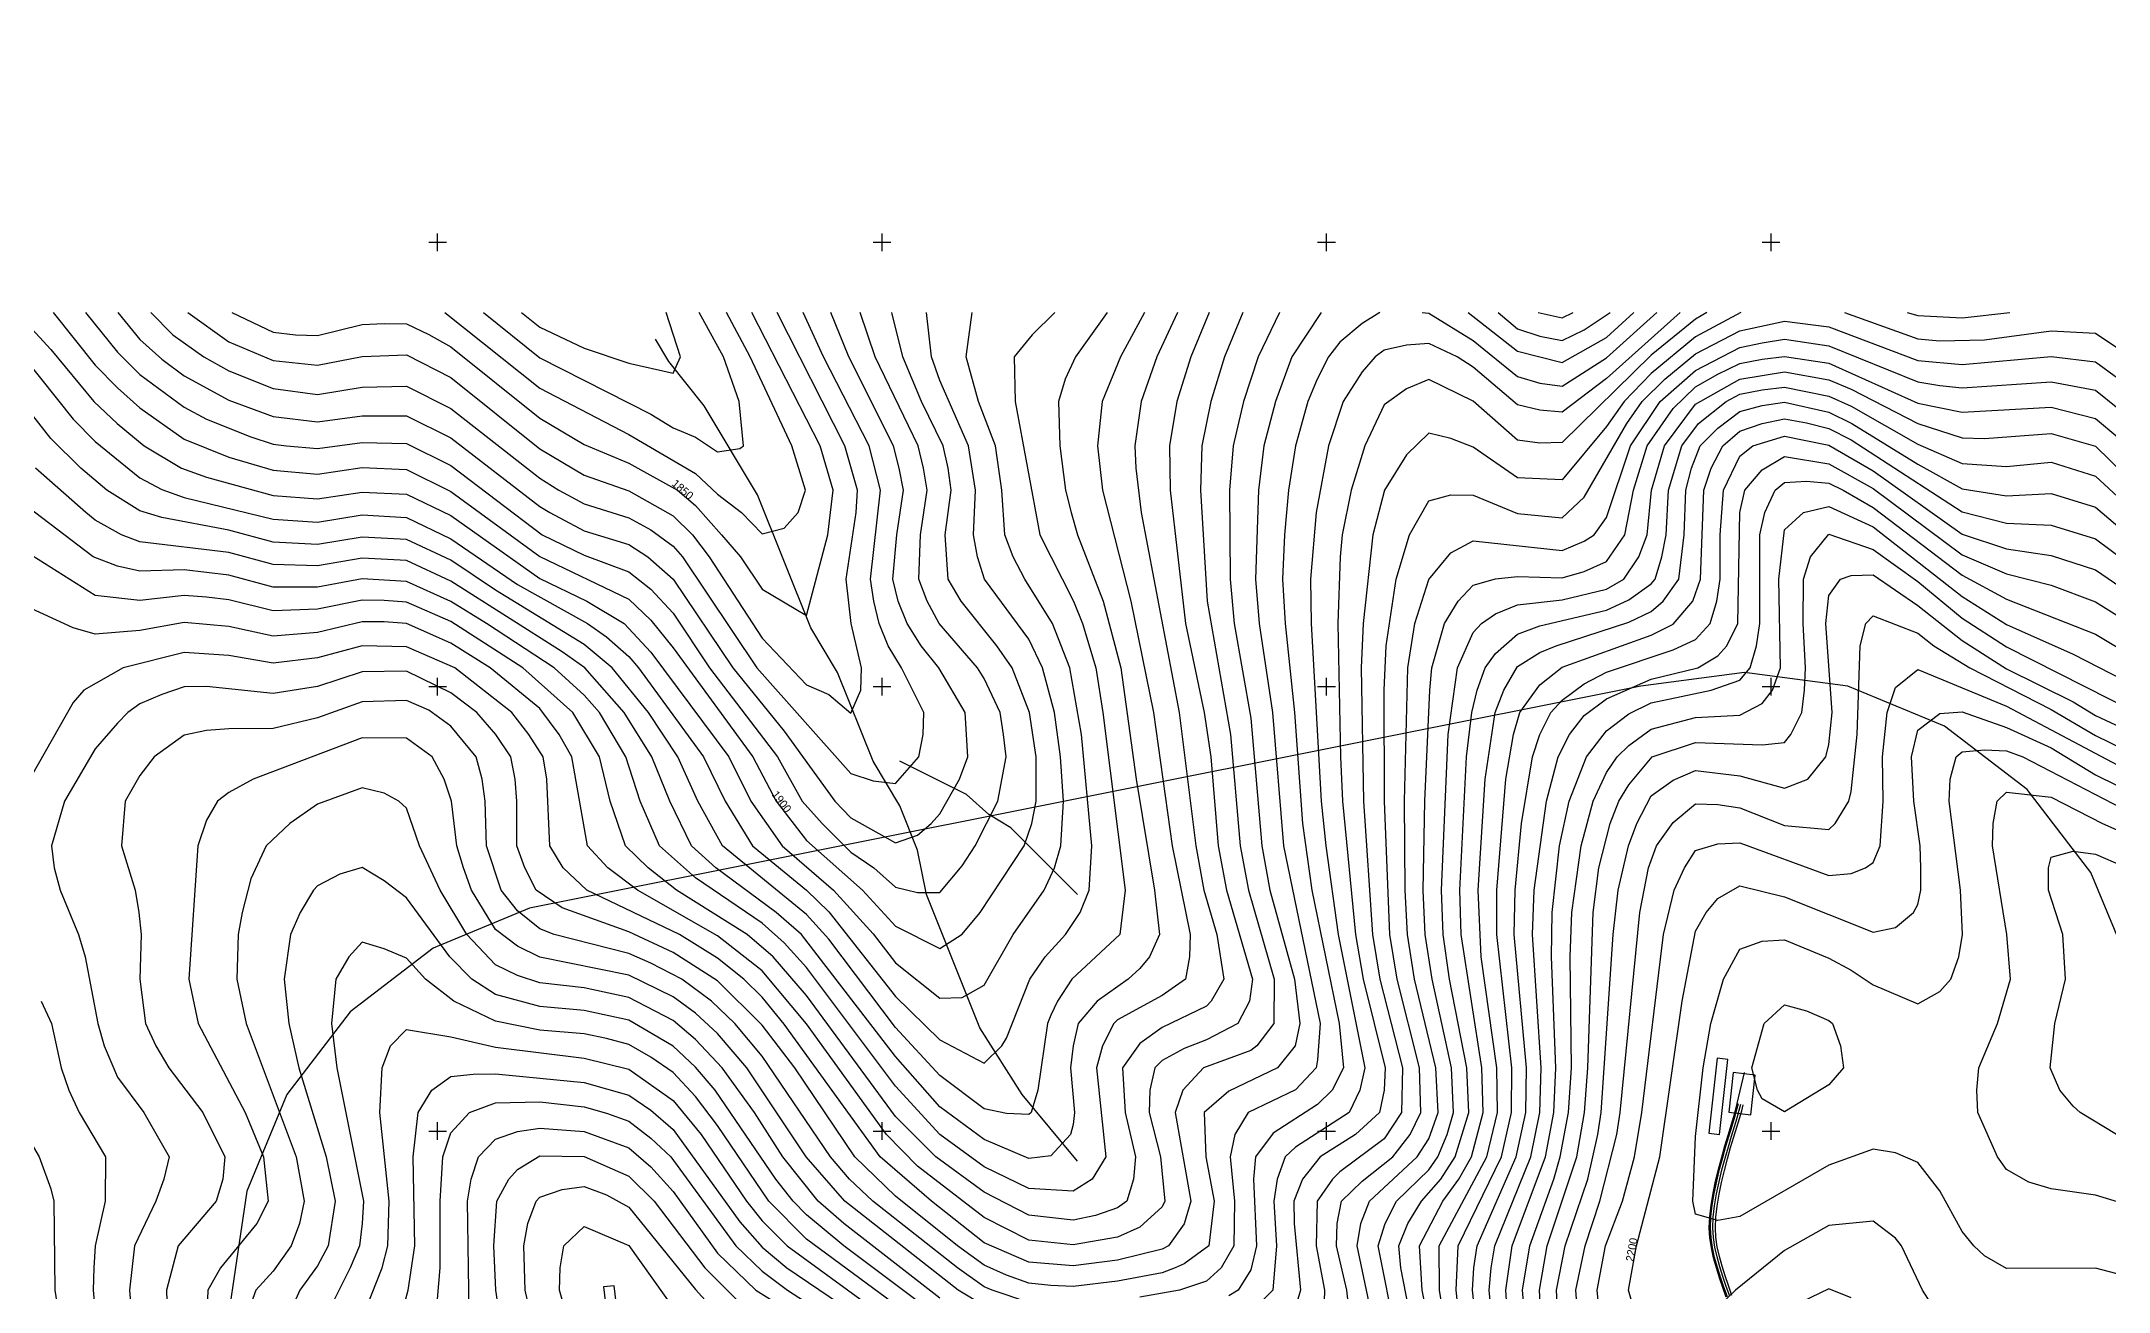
# Model space of a CAD drawing. Header units: metres. Extents: x 732250 to 738810, y 4346021 to 4350226.
# Drawn here: x 734054 to 736380, y 4348819 to 4350226 of the extents above; entities that cross this region are included whole.
import ezdxf
from ezdxf.enums import TextEntityAlignment as Align

# ---------------------------------------------------------------- set-up
doc = ezdxf.new("R2010")
doc.units = ezdxf.units.M
for name, color, linetype in [('BLADE-LAYDOWN', 252, 'Continuous'), ('CRANE-HARDSTAND', 30, 'Continuous'), ('GRID-COORDINATES', 8, 'Continuous'), ('LICENCE-AREA-BOUNDARY', 1, 'Continuous'), ('MV-CABLE-33KV', 1, 'Continuous'), ('ROAD-ACCESS-5.5M', 41, 'Continuous'), ('STREAM', 150, 'Continuous'), ('TOPO-CONTOUR-MAJOR', 8, 'Continuous'), ('TOPO-CONTOUR-MINOR', 252, 'Continuous'), ('TOPO-TEXT', 8, 'Continuous'), ('TRACK-EDGE', 41, 'Continuous')]:
    doc.layers.add(name, color=color, linetype=linetype)

msp = doc.modelspace()

# ---------------------------------------------------------------- linework, layer by layer
at = {"layer": 'BLADE-LAYDOWN'}
for points in [[(735942.1, 4348996.2), (735951.5, 4349080.6), (735939.6, 4349082), (735930.2, 4348997.5)], [(734708.6, 4348741.7), (734698.7, 4348826.1), (734686.8, 4348824.7), (734696.7, 4348740.3)]]:
    msp.add_lwpolyline(points, close=True, dxfattribs=at)
at = {"layer": 'CRANE-HARDSTAND'}
msp.add_lwpolyline([(735977.3, 4349018.4), (735982.3, 4349063.1), (735957.4, 4349065.9), (735952.4, 4349021.2)], close=True, dxfattribs=at)
at = {"layer": 'GRID-COORDINATES'}
for p, q in [((734490, 4350000), (734510, 4350000)), ((734500, 4349990), (734500, 4350010)), ((734990, 4350000), (735010, 4350000)), ((735000, 4349990), (735000, 4350010)), ((735490, 4350000), (735510, 4350000)), ((735500, 4349990), (735500, 4350010)), ((735990, 4350000), (736010, 4350000)), ((736000, 4349990), (736000, 4350010)), ((734500, 4349490), (734500, 4349510)), ((735000, 4349490), (735000, 4349510)), ((735500, 4349490), (735500, 4349510)), ((736000, 4349490), (736000, 4349510)), ((734490, 4349500), (734510, 4349500)), ((734990, 4349500), (735010, 4349500)), ((735490, 4349500), (735510, 4349500)), ((735990, 4349500), (736010, 4349500)), ((734490, 4349000), (734510, 4349000)), ((734500, 4348990), (734500, 4349010)), ((734990, 4349000), (735010, 4349000)), ((735000, 4348990), (735000, 4349010)), ((735490, 4349000), (735510, 4349000)), ((735500, 4348990), (735500, 4349010)), ((735990, 4349000), (736010, 4349000)), ((736000, 4348990), (736000, 4349010))]:
    msp.add_line(p, q, dxfattribs=at)
at = {"layer": 'LICENCE-AREA-BOUNDARY'}
msp.add_lwpolyline([(736404.7, 4349182.5), (736359.7, 4349291), (736288.2, 4349384.2), (736195, 4349455.7), (736086.5, 4349500.7), (735970, 4349516), (735853.5, 4349500.7), (734603.5, 4349250.7), (734495, 4349205.7), (734401.8, 4349134.2), (734330.3, 4349041), (734285.3, 4348932.5), (734085.3, 4347582.5)], dxfattribs=at)
at = {"layer": 'MV-CABLE-33KV'}
msp.add_lwpolyline([(735949.7, 4348813), (735945.9, 4348824), (735942.1, 4348835.1), (735938.6, 4348846.2), (735935.4, 4348857.4), (735932.9, 4348868.6), (735931.2, 4348879.9), (735930.6, 4348891.1), (735931.1, 4348903.6), (735932.6, 4348916.6), (735934.8, 4348930.1), (735937.7, 4348943.7), (735940.9, 4348957.3), (735944.5, 4348970.6), (735948.1, 4348983.4), (735951.7, 4348995.4), (735955.1, 4349006.5), (735958, 4349016.3), (735960.4, 4349024.6), (735962.1, 4349031.2), (735970, 4349066)], dxfattribs=at)
at = {"layer": 'ROAD-ACCESS-5.5M'}
msp.add_lwpolyline([(735953.5, 4348814.3), (735949.7, 4348825.3), (735945.9, 4348836.4), (735942.4, 4348847.4), (735939.3, 4348858.4), (735936.9, 4348869.4), (735935.2, 4348880.3), (735934.6, 4348891.1), (735935.1, 4348903.3), (735936.6, 4348916.1), (735938.7, 4348929.4), (735941.6, 4348942.9), (735944.8, 4348956.3), (735948.3, 4348969.5), (735952, 4348982.3), (735955.5, 4348994.3), (735958.9, 4349005.3), (735961.9, 4349015.1), (735964.3, 4349023.5), (735966, 4349030.2)], dxfattribs=at)
at = {"layer": 'STREAM'}
for points in [[(735220, 4348966), (735157.5, 4349041), (735110, 4349116), (735050, 4349266), (735040, 4349316), (735020, 4349366), (734990, 4349416), (734950, 4349516), (734920, 4349566), (734860, 4349716), (734800, 4349816), (734760, 4349866), (734745, 4349891)], [(735220, 4349266), (735145, 4349341), (735120, 4349356), (735095, 4349378.5), (735020, 4349416)]]:
    msp.add_lwpolyline(points, dxfattribs=at)
at = {"layer": 'TOPO-CONTOUR-MAJOR'}
for points in [[(735295.1, 4349921), (735268.2, 4349871), (735247.6, 4349821), (735242.5, 4349771), (735247.8, 4349721), (735279.9, 4349596), (735305.5, 4349471), (735326.4, 4349321), (735346.6, 4349221), (735345.7, 4349196), (735341.2, 4349171), (735315, 4349152.4), (735265, 4349125), (735260.7, 4349121), (735248, 4349096), (735241.1, 4349071), (735251.9, 4348971), (735236.3, 4348946), (735215, 4348932.5), (735165, 4348935.5), (735115, 4348959.9), (735065, 4348996.3), (735015, 4349050.5), (734915, 4349184.1), (734890, 4349211.8), (734865, 4349233.8), (734790, 4349284.9), (734749.8, 4349321), (734727.8, 4349371), (734711.6, 4349421), (734682, 4349471), (734665, 4349490.4), (734631.2, 4349521), (734555.1, 4349571), (734515, 4349595.9), (734465, 4349618.4), (734415, 4349621.4), (734365, 4349611.9), (734315, 4349612), (734265, 4349625.5), (734215, 4349631.3), (734165, 4349630), (734140, 4349635.5), (734112.7, 4349646), (734015, 4349720.4)], [(734067.6, 4349921), (734115, 4349861.8), (734140, 4349836.1), (734165, 4349813.6), (734215, 4349778.5), (734265, 4349758.1), (734315, 4349743.4), (734365, 4349739), (734415, 4349746.5), (734465, 4349744.4), (734515, 4349719.4), (734615, 4349646.5), (734715, 4349598.3), (734740, 4349574.7), (734765, 4349543.6), (734854.8, 4349421), (734881, 4349371), (734915, 4349326.9), (734978, 4349271), (735015, 4349230.5), (735065, 4349205.3), (735090, 4349221.5), (735110.3, 4349246), (735159.9, 4349321), (735168.5, 4349346), (735173.3, 4349371), (735173.3, 4349421), (735166, 4349471), (735146.4, 4349521), (735129.3, 4349546), (735089.1, 4349596), (735074.5, 4349621), (735071, 4349671), (735077.8, 4349721), (735074.2, 4349746), (735068.9, 4349771), (735044.2, 4349821), (735023.2, 4349871), (735010.9, 4349921)], [(734268.7, 4349921), (734315, 4349899), (734340, 4349895.9), (734365, 4349894.9), (734415, 4349907.4), (734440, 4349908.5), (734465, 4349908.1), (734490, 4349896.2), (734515, 4349882.5), (734615, 4349801.9), (734665, 4349772.6), (734715, 4349751.3), (734769.9, 4349721), (734790, 4349703.7), (734819.5, 4349671), (734840.6, 4349646), (734865, 4349609.7), (734915, 4349579.9), (734938.9, 4349671), (734945.1, 4349721), (734930.4, 4349771), (734853.4, 4349921)], [(735493.9, 4349921), (735460.9, 4349871), (735442.5, 4349821), (735429.6, 4349771), (735423.3, 4349721), (735420.2, 4349621), (735424.2, 4349571), (735439.2, 4349471), (735451.7, 4349321), (735492.7, 4349121), (735490, 4349080), (735488.5, 4349071), (735465, 4349046.3), (735411.7, 4349021), (735396.7, 4348996), (735391.5, 4348971), (735396.3, 4348921), (735395.9, 4348871), (735381.6, 4348846), (735365, 4348831.3), (735334.5, 4348821), (735290, 4348813.1)], [(735659.2, 4349921), (735715, 4349877.3), (735765, 4349864.6), (735815, 4349893), (735845.8, 4349921)], [(735528.6, 4348771), (735522.8, 4348821), (735511.1, 4348871), (735512.1, 4348896), (735517, 4348921), (735540, 4348943.5), (735574.4, 4348971), (735594.1, 4348996), (735606.2, 4349021), (735604.7, 4349071), (735579.4, 4349171), (735571.2, 4349221), (735565.1, 4349371), (735564.7, 4349496), (735567, 4349546), (735578.5, 4349621), (735593.5, 4349671), (735615, 4349709.1), (735640, 4349715.7), (735665, 4349715.4), (735715, 4349694.8), (735765, 4349689.8), (735790, 4349713.1), (735837.8, 4349796), (735855, 4349821), (735880.6, 4349846), (735915, 4349874.5), (735965, 4349900.5), (736015, 4349911.3), (736065, 4349904.7), (736165, 4349866.9), (736215, 4349862.6), (736315, 4349871.3), (736365, 4349865.3), (736390, 4349846.9)], [(735635.2, 4348771), (735626.9, 4348821), (735626.7, 4348871), (735680.2, 4348971), (735692.3, 4349021), (735691.6, 4349071), (735674, 4349196), (735670.7, 4349271), (735678.5, 4349396), (735689.8, 4349471), (735699.3, 4349496), (735715, 4349522.6), (735740, 4349538.3), (735758.3, 4349546), (735840, 4349572.7), (735865, 4349584.6), (735878.8, 4349596), (735896.2, 4349621), (735902.3, 4349671), (735904, 4349721), (735910.4, 4349746), (735920.4, 4349771), (735940, 4349790.7), (735965, 4349809.5), (735990, 4349816.3), (736015, 4349820.1), (736065, 4349808.7), (736090.8, 4349796), (736165, 4349750.2), (736215, 4349722.5), (736265, 4349714.7), (736315, 4349717.3), (736365, 4349701.8), (736415, 4349659.7)], [(735726.8, 4348746), (735720.3, 4348821), (735728.6, 4348871), (735755.7, 4348946), (735762.8, 4348971), (735772.3, 4349021), (735775.6, 4349071), (735774.2, 4349196), (735776, 4349246), (735786.4, 4349321), (735800, 4349371), (735815, 4349403.5), (735826.9, 4349421), (735840, 4349433.7), (735865, 4349452.3), (735915, 4349465.3), (735965, 4349467.8), (735990, 4349480.9), (736001.8, 4349496), (736010.7, 4349521), (736008.9, 4349621), (736015, 4349676.6), (736036.7, 4349696), (736065, 4349702.6), (736115, 4349679.7), (736215, 4349601.4), (736265, 4349570), (736340, 4349536.7), (736440, 4349485.3)], [(735165, 4348807.3), (735123.9, 4348821), (735115, 4348824.8), (735084.7, 4348846), (734989.5, 4348921), (734963.4, 4348946), (734941.9, 4348971), (734865, 4349084.4), (734834.3, 4349121), (734808.3, 4349146), (734774.7, 4349171), (734740, 4349188.9), (734715, 4349199.7), (734631.1, 4349221), (734615, 4349227.4), (734590, 4349247.8), (734571.4, 4349271), (734555, 4349321), (734553.4, 4349371), (734550, 4349396), (734543.3, 4349421), (734515, 4349455.4), (734490, 4349473.4), (734465, 4349484.3), (734415, 4349482.8), (734365, 4349464.8), (734315, 4349452.8), (734265, 4349452.7), (734240, 4349450.6), (734215, 4349445.4), (734181.2, 4349421), (734165, 4349400.2), (734148.7, 4349371), (734144.3, 4349321), (734159.7, 4349271), (734163.9, 4349246), (734166.4, 4349221), (734165.1, 4349171), (734171.6, 4349121), (734183, 4349096), (734197.7, 4349071), (734235.8, 4349021), (734260.5, 4348971), (734258.4, 4348946), (734251, 4348921), (734208.2, 4348871), (734195, 4348821), (734195.9, 4348796)], [(735846.9, 4348796), (735839.5, 4348821), (735848.6, 4348871), (735875.1, 4348971), (735900.1, 4349146), (735915, 4349225.1), (735927, 4349246), (735940, 4349261.6), (735965, 4349275.8), (736015, 4349263.7), (736115, 4349223.9), (736140, 4349229), (736160.3, 4349246), (736165, 4349254.8), (736168.6, 4349271), (736168.5, 4349296), (736167.6, 4349321), (736160.7, 4349371), (736158.1, 4349421), (736165, 4349451.2), (736190, 4349469.9), (736215, 4349471.7), (736265, 4349454.2), (736315, 4349431), (736365, 4349400.9), (736390, 4349388.5)], [(734408.2, 4348771), (734437.5, 4348846), (734443.9, 4348871), (734445.7, 4348921), (734434.9, 4349021), (734437.7, 4349071), (734447.2, 4349096), (734465, 4349114.4), (734515, 4349105.9), (734565, 4349094.3), (734665, 4349082.2), (734715, 4349069.5), (734765, 4349034.4), (734796.6, 4348996), (734847.5, 4348921), (734865, 4348899.1), (734893.1, 4348871), (735065, 4348745.5)], [(734609.6, 4348771), (734598.4, 4348821), (734596.9, 4348871), (734601.7, 4348896), (734610.8, 4348921), (734615, 4348925.6), (734640, 4348934.3), (734665, 4348937.8), (734690, 4348928.2), (734715, 4348914.3), (734790, 4348821.8), (734815, 4348794.3)], [(736186.7, 4348796), (736170.3, 4348821), (736146.9, 4348871), (736140, 4348879.4), (736115, 4348898.6), (736065, 4348893.9), (736015, 4348865.6), (735959.9, 4348821), (735915, 4348778.4)]]:
    msp.add_lwpolyline(points, dxfattribs=at)
at = {"layer": 'TOPO-CONTOUR-MINOR'}
for points in [[(735194.5, 4349921), (735169, 4349896), (735148.7, 4349871), (735149.8, 4349821), (735177.5, 4349671), (735215.4, 4349596), (735225.6, 4349571), (735240.3, 4349521), (735248.4, 4349471), (735273.5, 4349271), (735267.4, 4349221), (735213.6, 4349171), (735197.3, 4349146), (735190, 4349130.4), (735186.1, 4349121), (735175.2, 4349046), (735167.7, 4349021), (735165, 4349018.5), (735140, 4349019.7), (735115, 4349025), (735065, 4349062.6), (735015, 4349116.6), (734940, 4349216), (734915, 4349243.6), (734820.5, 4349321), (734792.9, 4349371), (734770.3, 4349421), (734737.1, 4349471), (734696.5, 4349521), (734665, 4349547.6), (734565, 4349608.6), (734515, 4349642.2), (734465, 4349665.4), (734415, 4349668.3), (734365, 4349659.8), (734315, 4349662.5), (734265, 4349676.1), (734190, 4349690.2), (734165, 4349697.8), (734128.1, 4349721), (734098.8, 4349746), (734065, 4349779.3), (734015, 4349842.9)], [(735332.2, 4349921), (735309, 4349871), (735291.4, 4349821), (735284.3, 4349771), (735285.4, 4349746), (735291.6, 4349696), (735334.1, 4349471), (735352.8, 4349321), (735362, 4349271), (735376.7, 4349221), (735384.4, 4349171), (735370.3, 4349146), (735365, 4349140.6), (735315, 4349116.6), (735290, 4349098.7), (735270.3, 4349071), (735273.4, 4349021), (735285.2, 4348971), (735282.8, 4348946), (735275.2, 4348921), (735265, 4348913.5), (735240, 4348905), (735215, 4348899.7), (735165, 4348905.3), (735115, 4348931.3), (735060.6, 4348971), (735015, 4349016.6), (734915, 4349152.4), (734877.4, 4349196), (734848.4, 4349221), (734768.9, 4349271), (734736.9, 4349296), (734711.4, 4349321), (734694, 4349371), (734682, 4349421), (734652.2, 4349471), (734595.8, 4349521), (734515, 4349573.3), (734465, 4349594.9), (734440, 4349596.8), (734415, 4349597.3), (734365, 4349587.1), (734315, 4349585.2), (734265, 4349597.5), (734240, 4349600.6), (734215, 4349602.6), (734165, 4349596.9), (734115, 4349602.5), (734015, 4349665.6)], [(735368, 4349921), (735347.5, 4349871), (735331.5, 4349821), (735323.3, 4349771), (735324.1, 4349721), (735341.4, 4349571), (735362.3, 4349471), (735369.8, 4349421), (735378.2, 4349321), (735387.3, 4349271), (735416.8, 4349171), (735413.3, 4349146), (735400.4, 4349121), (735365, 4349102.7), (735340, 4349092.8), (735315, 4349079.3), (735306.7, 4349071), (735301.3, 4349046), (735300.4, 4349021), (735313.3, 4348971), (735318.1, 4348921), (735315, 4348914.8), (735290, 4348891.9), (735265, 4348880.8), (735215, 4348872.2), (735165, 4348877.3), (735115, 4348902.9), (735040, 4348960.6), (735005, 4348996), (734915, 4349120.7), (734865, 4349180.4), (734815, 4349219.6), (734725, 4349271), (734691.4, 4349296), (734668.8, 4349321), (734651.1, 4349421), (734636.8, 4349446), (734615, 4349475.5), (734559, 4349521), (734515, 4349548.8), (734465, 4349571.2), (734440, 4349572.8), (734415, 4349573.1), (734365, 4349561), (734315, 4349556.9), (734265, 4349567.7), (734215, 4349572.2), (734165, 4349563), (734115, 4349559), (734090, 4349566.1), (734015, 4349600.6)], [(734026.6, 4349921), (734065, 4349879.2), (734113.5, 4349821), (734139.7, 4349796), (734169.9, 4349771), (734212.1, 4349746), (734240, 4349735.7), (734315, 4349714.9), (734365, 4349711.2), (734415, 4349719), (734465, 4349716.5), (734515, 4349692.4), (734615, 4349621.7), (734667.8, 4349596), (734709.8, 4349571), (734740, 4349538.9), (734827.6, 4349421), (734852.3, 4349371), (734887.5, 4349321), (734945.4, 4349271), (734990, 4349221.9), (735015, 4349189.3), (735065, 4349149.6), (735090, 4349150.4), (735115, 4349164), (735147.4, 4349221), (735182.5, 4349271), (735194, 4349296), (735201.2, 4349321), (735204, 4349371), (735200.6, 4349421), (735194, 4349471), (735180.6, 4349521), (735165, 4349553.6), (735115.4, 4349621), (735107.4, 4349646), (735102.8, 4349671), (735105.1, 4349721), (735097.4, 4349771), (735065, 4349844.5), (735055.7, 4349871), (735049.9, 4349921)], [(735405.8, 4349921), (735385.3, 4349871), (735369.8, 4349821), (735359.9, 4349771), (735358.2, 4349721), (735365.9, 4349596), (735392.1, 4349446), (735402.8, 4349321), (735412.1, 4349271), (735441, 4349171), (735440.7, 4349121), (735421.7, 4349096), (735415, 4349090.7), (735361.7, 4349071), (735338.2, 4349046), (735329.6, 4349021), (735347.4, 4348921), (735340, 4348895.5), (735322.3, 4348871), (735315, 4348867.1), (735265, 4348854.7), (735215, 4348848.3), (735165, 4348852.4), (735115, 4348874.4), (735055.5, 4348921), (734997.8, 4348971), (734890, 4349120.2), (734865, 4349150.6), (734844.6, 4349171), (734815, 4349194.7), (734772.2, 4349221), (734667.9, 4349271), (734641.1, 4349296), (734626.3, 4349321), (734622.8, 4349396), (734618.6, 4349421), (734602.8, 4349446), (734583.5, 4349471), (734519.3, 4349521), (734465, 4349544.9), (734415, 4349545.8), (734365, 4349532.3), (734315, 4349526.5), (734265, 4349535.1), (734215, 4349538.5), (734146.2, 4349521), (734102, 4349496), (734090, 4349482.2), (734027.1, 4349371)], [(734034.3, 4349871), (734090, 4349801), (734115, 4349776), (734165, 4349734.9), (734190, 4349721.8), (734215, 4349713), (734315, 4349688.3), (734365, 4349684.9), (734415, 4349693.4), (734465, 4349690.5), (734515, 4349666.3), (734590, 4349615), (734668.7, 4349571), (734690, 4349556.2), (734715, 4349534), (734725.9, 4349521), (734799.3, 4349421), (734823.5, 4349371), (734854.2, 4349321), (734915, 4349271.1), (734940, 4349246.6), (735015, 4349151.4), (735065, 4349102.7), (735115, 4349076.4), (735134.6, 4349096), (735140, 4349104.7), (735166.2, 4349171), (735183.5, 4349196), (735206.3, 4349221), (735222.9, 4349246), (735233, 4349271), (735236.1, 4349321), (735224.2, 4349446), (735211.3, 4349521), (735191.7, 4349571), (735160.5, 4349621), (735147.4, 4349646), (735138.1, 4349671), (735134.7, 4349721), (735127.5, 4349771), (735108.6, 4349821), (735094.6, 4349871), (735101.5, 4349921)], [(735253.4, 4349921), (735217.6, 4349871), (735205.8, 4349846), (735198.4, 4349821), (735199.9, 4349771), (735206.5, 4349721), (735212.9, 4349696), (735220, 4349671), (735248.6, 4349596), (735268.6, 4349521), (735285.7, 4349396), (735306.5, 4349271), (735312.2, 4349221), (735300.8, 4349196), (735290, 4349183.1), (735276.8, 4349171), (735241.9, 4349146), (735220.7, 4349121), (735214.9, 4349096), (735212.1, 4349071), (735216.5, 4349021), (735215, 4349007.6), (735212, 4348996), (735190, 4348972.2), (735165, 4348969), (735115, 4348990.4), (735065, 4349027.2), (735015, 4349083.8), (734909.5, 4349221), (734881, 4349246), (734813, 4349296), (734785.8, 4349321), (734761.1, 4349371), (734741, 4349421), (734710, 4349471), (734665.6, 4349521), (734640, 4349539.3), (734515, 4349618.7), (734465, 4349641.8), (734415, 4349644.7), (734365, 4349635.9), (734315, 4349637.4), (734265, 4349650.8), (734165, 4349663.1), (734144.5, 4349671), (734115, 4349687.3), (734104.3, 4349696), (734047.8, 4349746)], [(735447.1, 4349921), (735423.1, 4349871), (735406.5, 4349821), (735394.8, 4349771), (735390.8, 4349721), (735391.6, 4349621), (735396.2, 4349571), (735415, 4349464.4), (735427.3, 4349321), (735436.4, 4349271), (735463.8, 4349171), (735470, 4349121), (735464.6, 4349096), (735444.7, 4349071), (735390, 4349044.9), (735362.5, 4349021), (735364.4, 4348971), (735373.5, 4348921), (735367.7, 4348871), (735340, 4348850.7), (735329.8, 4348846), (735315, 4348840.7), (735265, 4348831.3), (735215, 4348825.2), (735190, 4348826.2), (735165, 4348828.8), (735140, 4348838), (735115, 4348849.1), (735084.7, 4348871), (735015, 4348926.7), (734969.3, 4348971), (734901.7, 4349071), (734865, 4349119), (734815, 4349169.1), (734765, 4349201.1), (734715, 4349224.2), (734640, 4349251.2), (734610.8, 4349271), (734598.1, 4349296), (734589.2, 4349321), (734589.2, 4349371), (734587.4, 4349396), (734582.5, 4349421), (734565.6, 4349446), (734544.3, 4349471), (734515, 4349493.2), (734465, 4349517.3), (734415, 4349516.7), (734365, 4349500.3), (734315, 4349492.2), (734240, 4349500), (734215, 4349499.8), (734190, 4349491.2), (734165, 4349480.5), (734151.5, 4349471), (734140, 4349459), (734115, 4349430), (734080.2, 4349371), (734065.7, 4349321), (734068.8, 4349296), (734075.4, 4349271), (734096.2, 4349221), (734103.5, 4349196), (734117.8, 4349121), (734125, 4349096), (734140, 4349060.8), (734169.6, 4349021), (734198.2, 4348971), (734192.2, 4348946), (734182.9, 4348921), (734159, 4348871), (734153.3, 4348821), (734157.4, 4348771)], [(734104.1, 4349921), (734140, 4349876.4), (734165, 4349851.3), (734215, 4349814.4), (734240, 4349801.1), (734290, 4349780.9), (734315, 4349772.9), (734330.1, 4349771), (734365, 4349767.8), (734415, 4349774.8), (734465, 4349773.5), (734515, 4349748.9), (734617.5, 4349671), (734665, 4349648), (734715, 4349629.2), (734740, 4349609.5), (734765, 4349582.6), (734805.9, 4349521), (734882.4, 4349421), (734910.1, 4349371), (734932.6, 4349346), (734965, 4349313.7), (734990.9, 4349296), (735015, 4349274.3), (735040, 4349268.5), (735065, 4349268.3), (735090, 4349298.3), (735104.9, 4349321), (735130.4, 4349371), (735139.5, 4349421), (735136.7, 4349446), (735132.7, 4349471), (735115, 4349509), (735107.5, 4349521), (735064.2, 4349571), (735050.7, 4349596), (735041.4, 4349621), (735043.1, 4349671), (735050.9, 4349721), (735046.7, 4349746), (735040.6, 4349771), (734992.3, 4349871), (734975.5, 4349921)], [(734140.2, 4349921), (734165, 4349890.7), (734190, 4349868.3), (734215, 4349849.6), (734265, 4349822.5), (734315, 4349804), (734365, 4349797.8), (734415, 4349804.7), (734465, 4349804.6), (734515, 4349779.8), (734615, 4349702.7), (734626.4, 4349696), (734665, 4349675.2), (734715, 4349659.8), (734736.4, 4349646), (734765.2, 4349621), (734832.2, 4349521), (734890, 4349449.8), (734947, 4349371), (734965, 4349352.5), (735015, 4349324.3), (735040, 4349332.9), (735055.2, 4349346), (735065, 4349356.8), (735087.3, 4349396), (735096.4, 4349421), (735093.4, 4349471), (735063.7, 4349521), (735044.1, 4349546), (735028.3, 4349571), (735018.2, 4349596), (735012.2, 4349621), (735016.6, 4349671), (735024.2, 4349721), (735019.3, 4349746), (735012.7, 4349771), (734962.5, 4349871), (734942.4, 4349921)], [(734177.6, 4349921), (734202.3, 4349896), (734237, 4349871), (734265, 4349855.2), (734315, 4349835.4), (734365, 4349828.8), (734415, 4349837.1), (734465, 4349838.1), (734515, 4349812.8), (734615, 4349734.4), (734636.4, 4349721), (734665, 4349705.6), (734715, 4349690.1), (734740, 4349676.3), (734765, 4349658.2), (734775.4, 4349646), (734859, 4349521), (734965, 4349402.2), (734990, 4349393.9), (735015, 4349391.2), (735041.2, 4349421), (735046.4, 4349446), (735047.1, 4349471), (735022, 4349521), (735006.7, 4349546), (734996.6, 4349571), (734990.6, 4349596), (734987, 4349621), (734998.3, 4349721), (734985.4, 4349771), (734934.1, 4349871), (734911.1, 4349921)], [(734219, 4349921), (734265, 4349888.1), (734315, 4349867.1), (734365, 4349861.6), (734415, 4349871.6), (734465, 4349873.2), (734515, 4349847.9), (734615, 4349767.7), (734665, 4349738.1), (734715, 4349720.5), (734765, 4349692.3), (734786.8, 4349671), (734805.4, 4349646), (734865, 4349554.5), (734915, 4349502.1), (734940, 4349491.1), (734965, 4349470.3), (734976.2, 4349496), (734976.7, 4349521), (734965.1, 4349571), (734959.8, 4349621), (734971, 4349696), (734972.4, 4349721), (734958.2, 4349771), (734881.9, 4349921)], [(734508, 4349921), (734615, 4349836), (734715, 4349783.8), (734790, 4349739.7), (734815, 4349716.7), (734841.9, 4349696), (734865, 4349671.8), (734890, 4349678.4), (734905.5, 4349696), (734914, 4349721), (734898.4, 4349771), (734851.5, 4349871), (734825.1, 4349921)], [(734551.7, 4349921), (734615, 4349869.9), (734740, 4349806.6), (734765, 4349791.3), (734790, 4349780.8), (734815, 4349764.1), (734840, 4349767.8), (734844.3, 4349771), (734839.3, 4349821), (734821.5, 4349871), (734794.3, 4349921)], [(734594.4, 4349921), (734615, 4349904.4), (734665, 4349880.9), (734715, 4349864.1), (734765, 4349852.8), (734773.3, 4349871), (734757.3, 4349921)], [(735559.8, 4349921), (735540, 4349908.6), (735515, 4349887.5), (735502.4, 4349871), (735489.6, 4349846), (735479.1, 4349821), (735465, 4349771), (735457.3, 4349721), (735452.8, 4349671), (735450.6, 4349621), (735453.3, 4349571), (735464, 4349471), (735472.8, 4349346), (735483.6, 4349271), (735514.1, 4349121), (735519, 4349071), (735506.5, 4349046), (735490, 4349030), (735440, 4348997.8), (735420, 4348971), (735418, 4348946), (735421.2, 4348871), (735415, 4348843.9), (735400.6, 4348821), (735390, 4348814.8)], [(735897.9, 4349921), (735815, 4349846.6), (735765, 4349809), (735740, 4349810.9), (735715, 4349816.9), (735665, 4349859.6), (735647.1, 4349871), (735615, 4349886.1), (735590, 4349884.2), (735565, 4349878.7), (735554.7, 4349871), (735540, 4349854.2), (735518.6, 4349821), (735502.4, 4349771), (735488.2, 4349696), (735481.8, 4349621), (735482.8, 4349571), (735494, 4349371), (735499.3, 4349321), (735513, 4349221), (735543.1, 4349071), (735537.6, 4349046), (735525.4, 4349021), (735465, 4348981.9), (735453.4, 4348971), (735444.6, 4348946), (735440.8, 4348921), (735443.8, 4348871), (735439.5, 4348821), (735414.9, 4348796)], [(735927.8, 4349921), (735915, 4349913.6), (735865, 4349872.8), (735765, 4349774.6), (735740, 4349774.1), (735715, 4349777.3), (735665, 4349821.3), (735615, 4349845.4), (735590, 4349835.1), (735565, 4349817.1), (735542.9, 4349771), (735527.6, 4349721), (735517.6, 4349671), (735515.2, 4349646), (735512.6, 4349571), (735515.9, 4349421), (735517.8, 4349371), (735532.5, 4349221), (735541.1, 4349171), (735565.9, 4349071), (735564.7, 4349046), (735559.7, 4349021), (735532.5, 4348996), (735492.8, 4348971), (735473, 4348946), (735463.2, 4348921), (735463.6, 4348896), (735470.9, 4348821), (735463.1, 4348796)], [(735966.2, 4349921), (735915, 4349893.4), (735865, 4349852.2), (735834.7, 4349821), (735815, 4349792.7), (735765, 4349732.6), (735715, 4349735.1), (735665, 4349769.6), (735640, 4349779.3), (735615, 4349785.2), (735590, 4349761), (735565.3, 4349721), (735552.1, 4349671), (735541.2, 4349571), (735539.1, 4349521), (735541.5, 4349371), (735551.8, 4349221), (735560, 4349171), (735585.6, 4349071), (735584.4, 4349021), (735565, 4348991.4), (735515, 4348954.2), (735506.6, 4348946), (735489.3, 4348921), (735488.4, 4348871), (735497.8, 4348821), (735497.1, 4348796)], [(735607.5, 4349921), (735615, 4349920.2), (735665, 4349889.4), (735715, 4349848.8), (735740, 4349841.6), (735765, 4349838.2), (735815, 4349870.1), (735871.4, 4349921)], [(735692.9, 4349921), (735715, 4349902.5), (735740, 4349894.3), (735765, 4349889.5), (735790, 4349901.5), (735818.9, 4349921)], [(735737.9, 4349921), (735765, 4349915.1), (735777.3, 4349921)], [(736082.6, 4349921), (736165, 4349891.5), (736190, 4349889.2), (736240, 4349890.1), (736315, 4349900.2), (736365, 4349897.8), (736390, 4349880.8), (736415, 4349858.4), (736485.9, 4349746), (736515, 4349704.8), (736565, 4349648), (736615, 4349601.4), (736665, 4349565.8), (736715, 4349540), (736765, 4349517.7), (736815, 4349500.6), (736840, 4349495.1)], [(736153.3, 4349921), (736165, 4349917.5), (736215, 4349915.1), (736268.5, 4349921)], [(735555.6, 4348771), (735534.4, 4348871), (735538.6, 4348896), (735548.4, 4348921), (735602.1, 4348971), (735615, 4348991.2), (735625.5, 4349021), (735623, 4349071), (735599.1, 4349171), (735591, 4349221), (735588.5, 4349271), (735587.8, 4349371), (735591.6, 4349521), (735599.4, 4349571), (735615, 4349620.5), (735640, 4349650.7), (735665, 4349663.9), (735765, 4349653.3), (735790, 4349663.8), (735801.2, 4349671), (735815, 4349690.4), (735841.9, 4349771), (735875.4, 4349821), (735915, 4349855.8), (735965, 4349881.6), (735990, 4349886.9), (736015, 4349890.8), (736065, 4349883.5), (736165, 4349842.9), (736190, 4349838.7), (736215, 4349836.1), (736315, 4349843), (736365, 4349833.4), (736390, 4349813.3)], [(735578.1, 4348771), (735558, 4348871), (735565.9, 4348896), (735578.8, 4348921), (735615, 4348956.3), (735625.1, 4348971), (735635.7, 4348996), (735643, 4349021), (735640.5, 4349071), (735618.8, 4349171), (735611, 4349221), (735608.7, 4349271), (735610.4, 4349371), (735616.1, 4349496), (735618.5, 4349521), (735632.8, 4349571), (735648.2, 4349596), (735665, 4349614), (735690, 4349621.2), (735715, 4349623.8), (735765, 4349622.6), (735790, 4349629.6), (735815, 4349640.7), (735835.6, 4349671), (735845.4, 4349721), (735860.8, 4349771), (735890, 4349813), (735915, 4349837.2), (735940, 4349851.6), (735965, 4349863.6), (735990, 4349868.4), (736015, 4349871.6), (736065, 4349863.8), (736165, 4349819), (736215, 4349808.7), (736315, 4349814.6), (736365, 4349801.8), (736390, 4349780.6)], [(735598.3, 4348771), (735583.4, 4348846), (735581.3, 4348871), (735591.6, 4348896), (735606.7, 4348921), (735628.4, 4348946), (735644.6, 4348971), (735659.9, 4349021), (735657.7, 4349071), (735638.3, 4349171), (735631.2, 4349221), (735629.2, 4349271), (735636.8, 4349446), (735647.3, 4349521), (735665, 4349560.8), (735674.2, 4349571), (735690, 4349581.9), (735715, 4349591.9), (735765, 4349597.6), (735815, 4349609.7), (735834.3, 4349621), (735851.2, 4349646), (735860.6, 4349671), (735865.4, 4349721), (735880.1, 4349771), (735915, 4349817.8), (735965, 4349846.1), (736015, 4349854.2), (736065, 4349845.2), (736090, 4349834.6), (736165, 4349795.9), (736215, 4349779.9), (736240, 4349779.1), (736315, 4349784.9), (736365, 4349770.5), (736415, 4349722)], [(735617.6, 4348771), (735607.7, 4348821), (735604.4, 4348871), (735630.7, 4348921), (735648.9, 4348946), (735663.2, 4348971), (735676.3, 4349021), (735674.7, 4349071), (735651.4, 4349221), (735649.9, 4349271), (735657.6, 4349421), (735663.3, 4349471), (735669.4, 4349496), (735678.4, 4349521), (735690, 4349537.4), (735715, 4349559.2), (735740, 4349568.4), (735815, 4349586.2), (735840, 4349597.5), (735865, 4349615.5), (735869.6, 4349621), (735877.2, 4349646), (735882, 4349671), (735884.8, 4349721), (735899.6, 4349771), (735918.5, 4349796), (735949.6, 4349821), (735965, 4349829), (735990, 4349834), (736015, 4349837.1), (736065, 4349827), (736090, 4349815.4), (736165, 4349772.9), (736215, 4349751.1), (736265, 4349747.8), (736315, 4349752.7), (736365, 4349736.7), (736415, 4349690.6)], [(735656.8, 4348721), (735645.7, 4348821), (735648.2, 4348871), (735696.8, 4348971), (735708.2, 4349021), (735708.4, 4349071), (735691.4, 4349221), (735691.5, 4349271), (735701.7, 4349396), (735710.2, 4349446), (735717.4, 4349471), (735740, 4349502.1), (735765, 4349522), (735865, 4349558), (735890, 4349570.4), (735912.2, 4349596), (735920.8, 4349621), (735924.3, 4349721), (735932.8, 4349746), (735945.8, 4349771), (735965, 4349787.4), (735990, 4349796.2), (736015, 4349801.3), (736040, 4349796.9), (736065, 4349790.3), (736090, 4349777.6), (736215, 4349696.7), (736265, 4349684), (736315, 4349681.6), (736365, 4349666.2), (736415, 4349629)], [(735675, 4348721), (735664.3, 4348821), (735665.7, 4348846), (735669.3, 4348871), (735713.2, 4348971), (735724.1, 4349021), (735725, 4349071), (735711.1, 4349221), (735712.3, 4349271), (735719.2, 4349346), (735731.7, 4349421), (735740, 4349446), (735752.5, 4349471), (735765, 4349484.8), (735790, 4349503), (735815, 4349516.3), (735890, 4349541.6), (735915, 4349553.1), (735931.4, 4349571), (735938.9, 4349596), (735942.9, 4349621), (735942.8, 4349671), (735946.4, 4349721), (735965, 4349759.5), (735979.7, 4349771), (736015, 4349782), (736065, 4349771.8), (736115, 4349742.7), (736215, 4349671.7), (736265, 4349654.9), (736315, 4349647.5), (736365, 4349631.3), (736415, 4349597.2)], [(735695.2, 4348696), (735682.9, 4348821), (735685.1, 4348846), (735689.3, 4348871), (735729.7, 4348971), (735739.9, 4349021), (735741.6, 4349071), (735731.6, 4349221), (735733.7, 4349271), (735747.3, 4349371), (735760.7, 4349421), (735773.5, 4349446), (735790, 4349467.4), (735815, 4349486.2), (735865, 4349508.3), (735917.8, 4349521), (735940, 4349534.7), (735950.4, 4349546), (735962.6, 4349571), (735965.1, 4349696), (735970.6, 4349721), (735990, 4349744.1), (736015, 4349759), (736065, 4349750.8), (736115, 4349722.8), (736215, 4349648.3), (736265, 4349626.9), (736315, 4349614.3), (736365, 4349595.5), (736415, 4349564.3)], [(735705.1, 4348771), (735701.6, 4348821), (735708.9, 4348871), (735746.3, 4348971), (735755.6, 4349021), (735758.1, 4349071), (735752.9, 4349196), (735753.7, 4349246), (735762.1, 4349321), (735773.1, 4349371), (735792.5, 4349421), (735815, 4349450.2), (735840, 4349469.3), (735865, 4349481.7), (735932.5, 4349496), (735965, 4349507.3), (735976.6, 4349521), (735983.8, 4349546), (735987.6, 4349571), (735987.4, 4349671), (735993.2, 4349696), (736004.7, 4349721), (736015, 4349729.7), (736040, 4349731.2), (736065, 4349729.1), (736081.2, 4349721), (736115, 4349701.5), (736215, 4349625.3), (736265, 4349598.6), (736365, 4349559), (736490, 4349484.1)], [(735742.1, 4348771), (735739.5, 4348821), (735748.3, 4348871), (735781.4, 4348971), (735790.2, 4349021), (735794, 4349071), (735799.8, 4349246), (735806.5, 4349296), (735819, 4349346), (735828.9, 4349371), (735840, 4349389.4), (735866.4, 4349421), (735915, 4349437.1), (735990, 4349434.4), (736015, 4349437), (736022.3, 4349446), (736034.7, 4349471), (736037.6, 4349496), (736038.9, 4349521), (736036, 4349571), (736036.6, 4349621), (736044.5, 4349646), (736065, 4349671.4), (736115, 4349654.4), (736165, 4349618.2), (736215, 4349577), (736265, 4349544.7), (736410.7, 4349471)], [(735761.2, 4348771), (735758.7, 4348821), (735768.3, 4348871), (735794, 4348946), (735805.1, 4348996), (735808.8, 4349021), (735822.6, 4349221), (735828.2, 4349271), (735839.5, 4349321), (735849.1, 4349346), (735865, 4349377), (735890, 4349394.7), (735915, 4349405.7), (735965, 4349399.5), (736015, 4349385.8), (736041.6, 4349396), (736061.5, 4349421), (736065, 4349435.1), (736068.7, 4349471), (736061.8, 4349571), (736065, 4349602.4), (736078.2, 4349621), (736090, 4349625), (736115, 4349625.9), (736165, 4349591.3), (736215, 4349551.9), (736265, 4349520.2), (736340, 4349483.1), (736365, 4349467.7), (736415, 4349444.4)], [(735784.1, 4348771), (735780.5, 4348821), (735790.8, 4348871), (735807.6, 4348921), (735826.4, 4348996), (735830.5, 4349021), (735852.5, 4349246), (735862.2, 4349296), (735871.3, 4349321), (735890, 4349347.2), (735915, 4349368.1), (735940, 4349367.6), (735965, 4349363.5), (736015, 4349343.7), (736065, 4349339.2), (736072.2, 4349346), (736087.5, 4349371), (736090, 4349382.2), (736096.8, 4349446), (736100.3, 4349546), (736106.6, 4349571), (736115, 4349579.7), (736165, 4349560.2), (736183.2, 4349546), (736223.7, 4349521), (736315, 4349474.2), (736365, 4349445.1), (736415, 4349420.6)], [(735809.3, 4348771), (735804.3, 4348821), (735814, 4348871), (735832.8, 4348921), (735846.3, 4348971), (735854.8, 4349021), (735879.1, 4349221), (735890.9, 4349271), (735902.8, 4349296), (735915, 4349315.5), (735940, 4349323.2), (735965, 4349324.3), (736065, 4349287.5), (736090, 4349289.8), (736106.3, 4349296), (736115, 4349302.3), (736122.7, 4349321), (736126, 4349371), (736125.6, 4349421), (736130.7, 4349471), (736140, 4349499.1), (736165, 4349519.4), (736265, 4349478), (736415, 4349398.5)], [(735115, 4348803.5), (735085.5, 4348821), (734958.2, 4348921), (734914.8, 4348971), (734848, 4349071), (734815, 4349109.8), (734790, 4349132.6), (734765, 4349151.2), (734715, 4349175.4), (734615, 4349195.7), (734590, 4349207.9), (734565, 4349226.7), (734538.1, 4349271), (734529.3, 4349296), (734521.7, 4349321), (734515.6, 4349371), (734507.6, 4349396), (734494.1, 4349421), (734465, 4349442.1), (734415, 4349442.5), (734292.7, 4349396), (734265, 4349380.9), (734252.6, 4349371), (734240, 4349349.7), (734230.2, 4349321), (734220.2, 4349171), (734230.7, 4349121), (734283.7, 4349021), (734304.1, 4348971), (734309.3, 4348921), (734296.6, 4348896), (734255.7, 4348846), (734241.7, 4348821), (734239.7, 4348771)], [(736465, 4348819.7), (736365, 4348845.9), (736265, 4348845.4), (736240, 4348859.8), (736228.3, 4348871), (736215, 4348887.1), (736190, 4348932.9), (736165, 4348964.8), (736140, 4348975.5), (736115, 4348979.8), (736065, 4348961.7), (735965, 4348904.1), (735940, 4348899.6), (735915, 4348906.4), (735912, 4348921), (735915, 4348993.9), (735923.7, 4349071), (735932.4, 4349121), (735946.5, 4349171), (735965, 4349204.6), (735990, 4349213.5), (736015, 4349215.2), (736065, 4349194.4), (736090, 4349181.2), (736115, 4349164.5), (736165, 4349143.2), (736190, 4349157), (736202.3, 4349171), (736211.4, 4349196), (736215.3, 4349221), (736213.1, 4349271), (736200.4, 4349371), (736201.7, 4349396), (736208.1, 4349421), (736215, 4349426.7), (736240, 4349428.8), (736265, 4349427.7), (736283.1, 4349421), (736415, 4349352.7)], [(735065, 4348812.2), (734957.1, 4348896), (734928.3, 4348921), (734888.4, 4348971), (734856.4, 4349021), (734820.1, 4349071), (734790, 4349103.1), (734765, 4349124.5), (734715, 4349150.3), (734665, 4349161), (734615, 4349166.8), (734590, 4349174.9), (734565, 4349187.2), (734533, 4349221), (734502.8, 4349271), (734479.8, 4349321), (734465, 4349363.4), (734456.3, 4349371), (734440, 4349380), (734415, 4349386.3), (734365, 4349367.8), (734333.8, 4349346), (734307.3, 4349321), (734290, 4349283.9), (734280.1, 4349246), (734275.5, 4349221), (734274.3, 4349171), (734284.7, 4349121), (734340.8, 4348971), (734350, 4348921), (734344.6, 4348896), (734335.3, 4348871), (734315, 4348842.5), (734295.7, 4348821), (734286.6, 4348796)], [(736465, 4348897.7), (736365, 4348927.9), (736315, 4348935), (736290, 4348942.5), (736265, 4348956.9), (736254.8, 4348971), (736232.6, 4349021), (736231.7, 4349046), (736233.7, 4349071), (736254.8, 4349121), (736269.3, 4349171), (736265.2, 4349221), (736249.2, 4349321), (736249.8, 4349346), (736254.3, 4349371), (736265, 4349381.2), (736315, 4349375.6), (736372.8, 4349346), (736429.6, 4349321)], [(735065, 4348789.9), (734957.1, 4348871), (734915, 4348905.7), (734899.9, 4348921), (734880.5, 4348946), (734812.1, 4349046), (734790, 4349072), (734765, 4349095.7), (734715, 4349124.8), (734665, 4349135.5), (734615, 4349140.1), (734565, 4349153.8), (734538.4, 4349171), (734513.8, 4349196), (734465, 4349262.6), (734440, 4349281.5), (734415, 4349296.7), (734390, 4349288.9), (734365, 4349276.1), (734360.6, 4349271), (734345.3, 4349246), (734334.6, 4349221), (734327.6, 4349171), (734332.5, 4349121), (734344, 4349071), (734374.7, 4348971), (734384.8, 4348921), (734376.8, 4348871), (734365, 4348848.4), (734345.2, 4348821), (734323.1, 4348771)], [(736388.5, 4348996), (736347.6, 4349021), (736340, 4349027.9), (736325, 4349046), (736314.1, 4349071), (736319.3, 4349121), (736331.1, 4349171), (736328.3, 4349221), (736312.3, 4349271), (736312.3, 4349296), (736315, 4349308.2), (736340, 4349314.8), (736365, 4349311.4), (736458.5, 4349271)], [(735065, 4348767.9), (734915, 4348878.6), (734872.8, 4348921), (734815, 4349006.3), (734790, 4349039.1), (734765, 4349065.8), (734740, 4349083.2), (734715, 4349097.6), (734690, 4349104), (734665, 4349109.4), (734615, 4349113.7), (734565, 4349123.7), (734518.4, 4349146), (734486.3, 4349171), (734465, 4349194.5), (734440, 4349205.2), (734415, 4349212.6), (734400.1, 4349196), (734385.7, 4349171), (734380.7, 4349121), (734386.5, 4349071), (734416.6, 4348921), (734415.2, 4348896), (734412, 4348871), (734401.8, 4348846), (734364.3, 4348771)], [(734054, 4349146), (734065.7, 4349121), (734076.5, 4349071), (734085.3, 4349046), (734096.9, 4349021), (734126.3, 4348971), (734126.1, 4348921), (734115, 4348871), (734113.3, 4348846), (734112.5, 4348821), (734117.2, 4348771)], [(733784.8, 4348771), (733773.4, 4348821), (733771.4, 4348871), (733792.2, 4348921), (733830.8, 4348971), (733840, 4348986.6), (733857.2, 4349021), (733865, 4349051), (733874.3, 4349071), (733890, 4349095.6), (733915, 4349110.2), (733965, 4349104.4), (733990, 4349083.2), (733998.9, 4349071), (734015, 4349041.9), (734022.4, 4349021), (734052, 4348971), (734065, 4348935), (734068.3, 4348921), (734069.5, 4348821), (734085.2, 4348721)], [(734453.6, 4348771), (734466.9, 4348821), (734474.5, 4348871), (734472.5, 4348971), (734478.2, 4349021), (734493.4, 4349046), (734515, 4349061.3), (734540, 4349064.1), (734565, 4349064.5), (734665, 4349054.8), (734715, 4349040.4), (734740, 4349023.4), (734765, 4349001.9), (734840, 4348898), (734865, 4348869.3), (734893, 4348846), (734965, 4348797.4)], [(734496.5, 4348771), (734502.8, 4348846), (734502.9, 4348921), (734505.9, 4348971), (734515, 4348998.1), (734535.9, 4349021), (734565, 4349031.7), (734615, 4349032.8), (734665, 4349027.3), (734690, 4349020), (734715, 4349011), (734740, 4348992.1), (734762.4, 4348971), (734835.6, 4348871), (734865, 4348842.3), (734893.8, 4348821), (734965, 4348774.9)], [(734535.9, 4348771), (734533.5, 4348921), (734537.8, 4348946), (734545.9, 4348971), (734565, 4348991.1), (734590, 4348999.4), (734615, 4349003.4), (734665, 4348999.5), (734715, 4348981.2), (734740, 4348959.7), (734765, 4348932.2), (734815, 4348862.7), (734858.2, 4348821), (734940, 4348769.5)], [(734573, 4348771), (734565.4, 4348821), (734563.3, 4348871), (734566.7, 4348921), (734580.1, 4348946), (734590, 4348956.7), (734615, 4348972), (734665, 4348971.6), (734715, 4348949.3), (734743.6, 4348921), (734800.5, 4348846), (734840, 4348806.9)], [(734640, 4348810.5), (734637.1, 4348821), (734637.9, 4348846), (734642.1, 4348871), (734665, 4348892.5), (734715, 4348871.2), (734768.9, 4348796)], [(736090, 4348812.3), (736065, 4348822.5), (736015, 4348798.6)]]:
    msp.add_lwpolyline(points, dxfattribs=at)
msp.add_lwpolyline([(735990, 4349036.4), (735984.8, 4349046), (735978.5, 4349071), (735992.2, 4349121), (736015, 4349141.9), (736040, 4349135.2), (736065, 4349124.5), (736069.3, 4349121), (736078.1, 4349096), (736081.5, 4349071), (736065, 4349052.1), (736015, 4349021.5)], close=True, dxfattribs=at)
at = {"layer": 'TRACK-EDGE'}
for points in [[(735950.9, 4348813.4), (735947.1, 4348824.4), (735943.3, 4348835.5), (735939.8, 4348846.6), (735936.6, 4348857.7), (735934.1, 4348868.9), (735932.5, 4348880), (735931.9, 4348891.1), (735932.4, 4348903.5), (735933.8, 4348916.5), (735936, 4348929.9), (735938.9, 4348943.5), (735942.1, 4348957), (735945.7, 4348970.3), (735949.3, 4348983), (735952.9, 4348995.1), (735956.3, 4349006.1), (735959.2, 4349015.9), (735961.7, 4349024.2), (735963.4, 4349030.9)], [(735956.1, 4348815.2), (735952.3, 4348826.2), (735948.5, 4348837.2), (735945, 4348848.2), (735942, 4348859.1), (735939.6, 4348869.9), (735938, 4348880.6), (735937.4, 4348891.2), (735937.9, 4348903.1), (735939.3, 4348915.7), (735941.5, 4348928.9), (735944.2, 4348942.3), (735947.5, 4348955.7), (735951, 4348968.8), (735954.6, 4348981.5), (735958.2, 4348993.5), (735961.5, 4349004.5), (735964.5, 4349014.3), (735967, 4349022.8), (735968.7, 4349029.5)]]:
    msp.add_lwpolyline(points, dxfattribs=at)

# ---------------------------------------------------------------- texts
at = {"layer": 'TOPO-TEXT'}
for s, rotation, p in [('1850', 319.4183, (734772.8, 4349718.4)), ('1900', 307.6092, (734883.5, 4349367.9)), ('2200', 79.7013, (735847.7, 4348865.8))]:
    msp.add_text(s, height=9, rotation=rotation, dxfattribs=at).set_placement(p, align=Align.CENTER)

doc.saveas('drawing.dxf')
